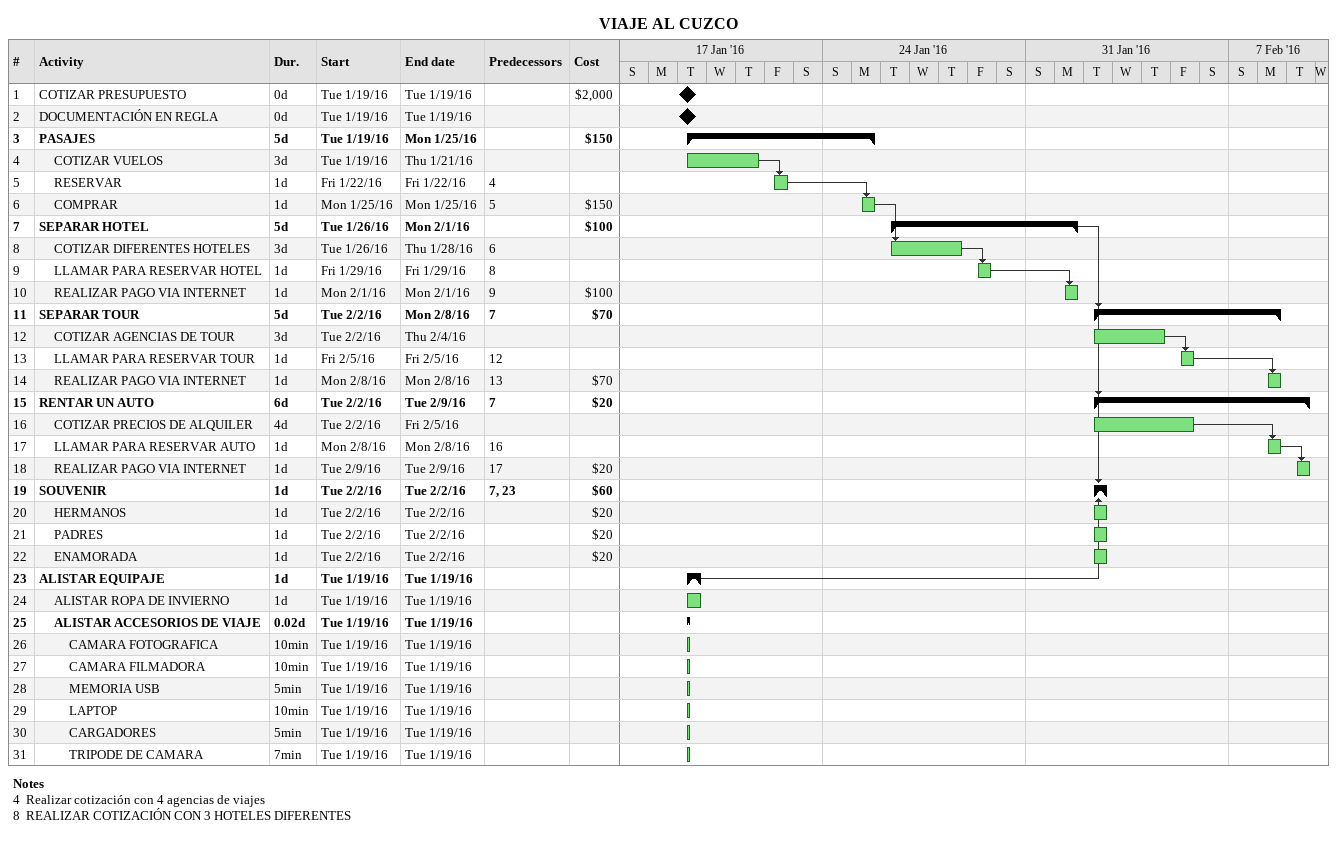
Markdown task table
VIAJE AL CUZCO

| ID | Level | Task | Duration | Start | Finish | Predecessors | Cost ($) |
|---|---|---|---|---|---|---|---|
| 1 | 1 | COTIZAR PRESUPUESTO | 0d | 2016-01-19 | 2016-01-19 |  | 2000 |
| 2 | 1 | DOCUMENTACIÓN EN REGLA | 0d | 2016-01-19 | 2016-01-19 |  |  |
| 3 | 1 | **PASAJES** | 5d | 2016-01-19 | 2016-01-25 |  | 150 |
| 4 | 2 | COTIZAR VUELOS | 3d | 2016-01-19 | 2016-01-21 |  |  |
| 5 | 2 | RESERVAR | 1d | 2016-01-22 | 2016-01-22 | 4 |  |
| 6 | 2 | COMPRAR | 1d | 2016-01-25 | 2016-01-25 | 5 | 150 |
| 7 | 1 | **SEPARAR HOTEL** | 5d | 2016-01-26 | 2016-02-01 |  | 100 |
| 8 | 2 | COTIZAR DIFERENTES HOTELES | 3d | 2016-01-26 | 2016-01-28 | 6 |  |
| 9 | 2 | LLAMAR PARA RESERVAR HOTEL | 1d | 2016-01-29 | 2016-01-29 | 8 |  |
| 10 | 2 | REALIZAR PAGO VIA INTERNET | 1d | 2016-02-01 | 2016-02-01 | 9 | 100 |
| 11 | 1 | **SEPARAR TOUR** | 5d | 2016-02-02 | 2016-02-08 | 7 | 70 |
| 12 | 2 | COTIZAR AGENCIAS DE TOUR | 3d | 2016-02-02 | 2016-02-04 |  |  |
| 13 | 2 | LLAMAR PARA RESERVAR TOUR | 1d | 2016-02-05 | 2016-02-05 | 12 |  |
| 14 | 2 | REALIZAR PAGO VIA INTERNET | 1d | 2016-02-08 | 2016-02-08 | 13 | 70 |
| 15 | 1 | **RENTAR UN AUTO** | 6d | 2016-02-02 | 2016-02-09 | 7 | 20 |
| 16 | 2 | COTIZAR PRECIOS DE ALQUILER | 4d | 2016-02-02 | 2016-02-05 |  |  |
| 17 | 2 | LLAMAR PARA RESERVAR AUTO | 1d | 2016-02-08 | 2016-02-08 | 16 |  |
| 18 | 2 | REALIZAR PAGO VIA INTERNET | 1d | 2016-02-09 | 2016-02-09 | 17 | 20 |
| 19 | 1 | **SOUVENIR** | 1d | 2016-02-02 | 2016-02-02 | 7, 23 | 60 |
| 20 | 2 | HERMANOS | 1d | 2016-02-02 | 2016-02-02 |  | 20 |
| 21 | 2 | PADRES | 1d | 2016-02-02 | 2016-02-02 |  | 20 |
| 22 | 2 | ENAMORADA | 1d | 2016-02-02 | 2016-02-02 |  | 20 |
| 23 | 1 | **ALISTAR EQUIPAJE** | 1d | 2016-01-19 | 2016-01-19 |  |  |
| 24 | 2 | ALISTAR ROPA DE INVIERNO | 1d | 2016-01-19 | 2016-01-19 |  |  |
| 25 | 2 | **ALISTAR ACCESORIOS DE VIAJE** | 0.02d | 2016-01-19 | 2016-01-19 |  |  |
| 26 | 3 | CAMARA FOTOGRAFICA | 10min | 2016-01-19 | 2016-01-19 |  |  |
| 27 | 3 | CAMARA FILMADORA | 10min | 2016-01-19 | 2016-01-19 |  |  |
| 28 | 3 | MEMORIA USB | 5min | 2016-01-19 | 2016-01-19 |  |  |
| 29 | 3 | LAPTOP | 10min | 2016-01-19 | 2016-01-19 |  |  |
| 30 | 3 | CARGADORES | 5min | 2016-01-19 | 2016-01-19 |  |  |
| 31 | 3 | TRIPODE DE CAMARA | 7min | 2016-01-19 | 2016-01-19 |  |  |

Notes
- 4: Realizar cotización con 4 agencias de viajes
- 8: REALIZAR COTIZACIÓN CON 3 HOTELES DIFERENTES
